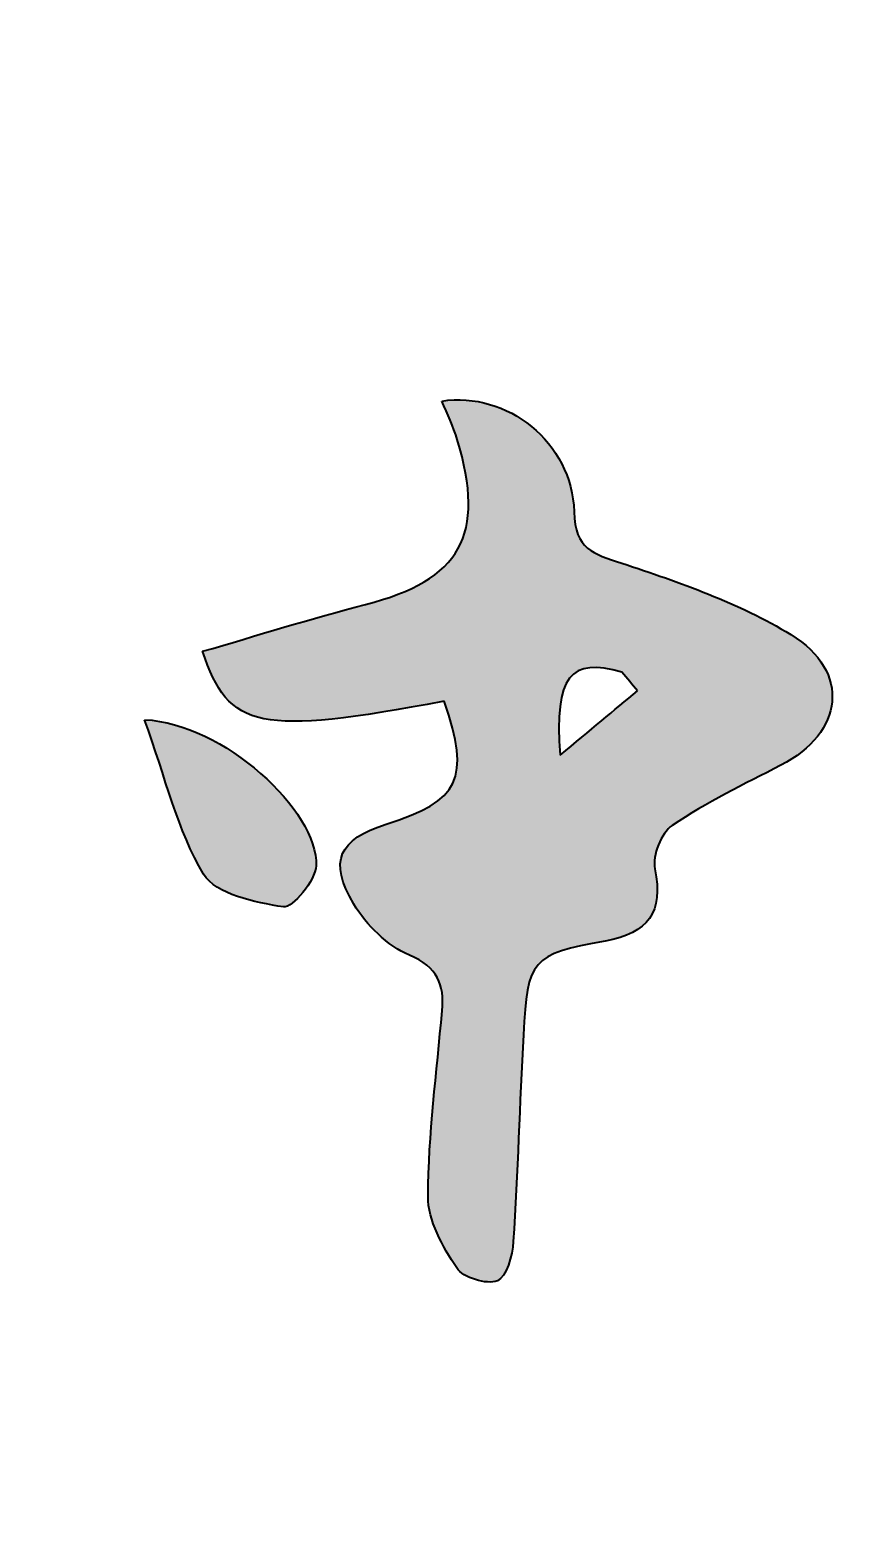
# Model space of a CAD drawing. Extents: x -191212 to 1245715665, y -234495 to 250873.
# Drawn here: x 209334 to 210077, y -73719 to -72371 of the extents above; entities that cross this region are included whole.
import ezdxf

# ---------------------------------------------------------------- set-up
doc = ezdxf.new("R2010")
doc.units = 0
doc.header["$LTSCALE"] = 500
doc.layers.get('0').update_dxf_attribs({"linetype": 'CONTINUOUS'})
doc.layers.get('Defpoints').update_dxf_attribs({"linetype": 'CONTINUOUS'})
doc.layers.add('AXIS', color=3, linetype='CONTINUOUS')
doc.layers.add('TWT_DIM', color=3, linetype='CONTINUOUS')
doc.styles.add('_TCH_DIM_T3', font='SIMPLEX', dxfattribs={"width": 0.705882, "bigfont": 'GBCBIG'})
doc.dimstyles.new('_TCH_ARCH&&200', dxfattribs={"dimtxt": 510, "dimasz": 200, "dimexe": 500, "dimexo": 600, "dimgap": 200, "dimtad": 1, "dimdec": 0, "dimzin": 0, "dimdsep": 46, "dimtxsty": '_TCH_DIM_T3', "dimblk": 'ARCHTICK', "dimcen": 0.09, "dimclrt": 225, "dimazin": 2, "dimtfac": 1, "dimtdec": 0, "dimtix": 1, "dimtmove": 2, "dimatfit": 3, "dimfxl": 1, "dimtolj": 1, "dimtzin": 0, "dimarcsym": 0})
doc.dimstyles.new('_TWT_ARCH&&100', dxfattribs={"dimtxt": 297.5, "dimasz": 100, "dimexe": 250, "dimexo": 300, "dimgap": 100, "dimtad": 1, "dimdec": 0, "dimzin": 0, "dimdsep": 46, "dimtxsty": '_TCH_DIM_T3', "dimblk": 'ARCHTICK', "dimcen": 0.09, "dimclrt": 7, "dimazin": 2, "dimtfac": 1, "dimtdec": 0, "dimtix": 1, "dimtmove": 2, "dimatfit": 3, "dimfxl": 1, "dimtolj": 1, "dimtzin": 0, "dimarcsym": 0})

# ---------------------------------------------------------------- blocks, each defined once
blk = doc.blocks.new('_ArchTick')
at = {"color": 0, "linetype": 'ByBlock', "const_width": 0.4}
blk.add_lwpolyline([(-0.5, -0.5), (0.5, 0.5)], dxfattribs=at)
blk = doc.blocks.new('*D200')
at = {"layer": 'AXIS', "color": 0, "lineweight": -2}
for p, q in [((278887.8, 52433.3), (283787.8, 52433.3)), ((283287.8, 44433.3), (283287.8, 52433.3)), ((278887.8, 44433.3), (283787.8, 44433.3))]:
    blk.add_line(p, q, dxfattribs=at)
at = {"layer": 'Defpoints', "color": 0}
for p in [(278287.8, 52433.3), (283287.8, 52433.3), (278287.8, 44433.3), (161593.6, -91198.8), (162081.3, -91198.8), (161593.6, -92638.9)]:
    blk.add_point(p, dxfattribs=at)
at = {"layer": 'TWT_DIM', "color": 0, "lineweight": -2}
for p, q in [((161893.6, -91198.8), (162331.3, -91198.8)), ((162081.3, -92638.9), (162081.3, -91198.8)), ((161893.6, -92638.9), (162331.3, -92638.9))]:
    blk.add_line(p, q, dxfattribs=at)
at = {"layer": 'AXIS', "color": 0, "lineweight": -2, "xscale": 200, "yscale": 200, "zscale": 200}
for p, rotation in [((283287.8, 52433.3), 90), ((283287.8, 44433.3), 270)]:
    blk.add_blockref('_ArchTick', p, dxfattribs=dict(at, rotation=rotation))
at = {"layer": 'TWT_DIM', "color": 0, "lineweight": -2, "xscale": 100, "yscale": 100, "zscale": 100}
for p, rotation in [((162081.3, -91198.8), 90), ((162081.3, -92638.9), 270)]:
    blk.add_blockref('_ArchTick', p, dxfattribs=dict(at, rotation=rotation))
at = {"layer": 'AXIS', "color": 7, "insert": (282832.8, 48433.3), "char_height": 510, "attachment_point": 5, "rotation": 90, "style": '_TCH_DIM_T3'}
blk.add_mtext('\\A1;8000', dxfattribs=at)
at = {"layer": 'TWT_DIM', "color": 7, "insert": (161832.5, -91918.9), "char_height": 297.5, "attachment_point": 5, "rotation": 90, "style": '_TCH_DIM_T3'}
blk.add_mtext('\\A1;1800', dxfattribs=at)

msp = doc.modelspace()

# ---------------------------------------------------------------- hatches: boundary and pattern name
h = msp.add_hatch(color=256)
edge = h.paths.add_edge_path()
edge.add_spline(control_points=[(209706.8, -72974.7), (209730.5, -73045), (209721.3, -73063.9), (209654.5, -73085.2)], knot_values=[20, 20, 20, 20, 21, 21, 21, 21], degree=3, periodic=0)
edge.add_spline(control_points=[(209654.5, -73085.2), (209612.1, -73098.7), (209602.3, -73118.3), (209625.4, -73157.1)], knot_values=[19, 19, 19, 19, 20, 20, 20, 20], degree=3, periodic=0)
edge.add_spline(control_points=[(209625.4, -73157.1), (209636.7, -73175.9), (209655.6, -73194.6), (209675.4, -73202.9)], knot_values=[18, 18, 18, 18, 19, 19, 19, 19], degree=3, periodic=0)
edge.add_spline(control_points=[(209675.4, -73202.9), (209701.1, -73213.8), (209707, -73229.1), (209704.9, -73253)], knot_values=[17, 17, 17, 17, 18, 18, 18, 18], degree=3, periodic=0)
edge.add_spline(control_points=[(209704.9, -73253), (209700, -73308.6), (209692.6, -73364.2), (209692.2, -73419.9)], knot_values=[16, 16, 16, 16, 17, 17, 17, 17], degree=3, periodic=0)
edge.add_spline(control_points=[(209692.2, -73419.9), (209692, -73441.5), (209705.4, -73465.1), (209718, -73484.2)], knot_values=[15, 15, 15, 15, 16, 16, 16, 16], degree=3, periodic=0)
edge.add_spline(control_points=[(209718, -73484.2), (209723.8, -73493.1), (209745, -73499.7), (209754.6, -73495.8)], knot_values=[14, 14, 14, 14, 15, 15, 15, 15], degree=3, periodic=0)
edge.add_spline(control_points=[(209754.6, -73495.8), (209762.9, -73492.5), (209768.1, -73473.2), (209768.9, -73460.6)], knot_values=[13, 13, 13, 13, 14, 14, 14, 14], degree=3, periodic=0)
edge.add_spline(control_points=[(209768.9, -73460.6), (209773, -73398.6), (209774.6, -73336.5), (209778.1, -73274.5)], knot_values=[12, 12, 12, 12, 13, 13, 13, 13], degree=3, periodic=0)
edge.add_spline(control_points=[(209778.1, -73274.5), (209781.9, -73206.7), (209784.7, -73202.6), (209851.6, -73190.3)], knot_values=[11, 11, 11, 11, 12, 12, 12, 12], degree=3, periodic=0)
edge.add_spline(control_points=[(209851.6, -73190.3), (209890.5, -73183.1), (209904.3, -73164.8), (209896.3, -73125.4)], knot_values=[10, 10, 10, 10, 11, 11, 11, 11], degree=3, periodic=0)
edge.add_spline(control_points=[(209896.3, -73125.4), (209893.9, -73113.4), (209902.1, -73092.9), (209912, -73086.3)], knot_values=[9, 9, 9, 9, 10, 10, 10, 10], degree=3, periodic=0)
edge.add_spline(control_points=[(209912, -73086.3), (209942.9, -73065.6), (209976.6, -73049.2), (210009.7, -73032.2)], knot_values=[8, 8, 8, 8, 9, 9, 9, 9], degree=3, periodic=0)
edge.add_spline(control_points=[(210009.7, -73032.2), (210066, -73003.3), (210073.3, -72948), (210018.6, -72914.6)], knot_values=[7, 7, 7, 7, 8, 8, 8, 8], degree=3, periodic=0)
edge.add_spline(control_points=[(210018.6, -72914.6), (209972.1, -72886.1), (209918.7, -72867.8), (209866.5, -72850.4)], knot_values=[6, 6, 6, 6, 7, 7, 7, 7], degree=3, periodic=0)
edge.add_spline(control_points=[(209866.5, -72850.4), (209840.6, -72841.8), (209824.6, -72838.3), (209823.6, -72804.2)], knot_values=[5, 5, 5, 5, 6, 6, 6, 6], degree=3, periodic=0)
edge.add_spline(control_points=[(209823.6, -72804.2), (209821.8, -72741.7), (209763.1, -72695.6), (209704.7, -72704.7)], knot_values=[4, 4, 4, 4, 5, 5, 5, 5], degree=3, periodic=0)
edge.add_spline(control_points=[(209704.7, -72704.7), (209709.5, -72716.4), (209715, -72727.5), (209718.5, -72739.3)], knot_values=[3, 3, 3, 3, 4, 4, 4, 4], degree=3, periodic=0)
edge.add_spline(control_points=[(209718.5, -72739.3), (209744.6, -72825.6), (209721.6, -72865.6), (209636, -72887.6)], knot_values=[2, 2, 2, 2, 3, 3, 3, 3], degree=3, periodic=0)
edge.add_spline(control_points=[(209636, -72887.6), (209586.8, -72900.3), (209538.3, -72915.6), (209489.4, -72929.7)], knot_values=[1, 1, 1, 1, 2, 2, 2, 2], degree=3, periodic=0)
edge.add_spline(control_points=[(209489.4, -72929.7), (209512.8, -73000.4), (209540.2, -73005.6), (209706.8, -72974.7)], knot_values=[0, 0, 0, 0, 1, 1, 1, 1], degree=3, periodic=0)
edge = h.paths.add_edge_path(flags=16)
edge.add_spline(control_points=[(209811, -73023.2), (209805.8, -72951.4), (209820.5, -72935.2), (209866.7, -72948.5)], knot_values=[1, 1, 1, 1, 2, 2, 2, 2], degree=3, periodic=0)
edge.add_spline(control_points=[(209866.7, -72948.5), (209871.4, -72954.1), (209876, -72959.7), (209880.7, -72965.2)], knot_values=[0, 0, 0, 0, 1, 1, 1, 1], degree=3, periodic=0)
edge.add_spline(control_points=[(209880.7, -72965.2), (209859.6, -72982.8), (209838.4, -73000.4), (209811, -73023.2)], knot_values=[2, 2, 2, 2, 3, 3, 3, 3], degree=3, periodic=0)
h = msp.add_hatch(color=256)
edge = h.paths.add_edge_path()
edge.add_spline(control_points=[(209490.3, -73130.2), (209501.2, -73148.4), (209536.6, -73155.6), (209562.1, -73159.6)], knot_values=[2, 2, 2, 2, 3, 3, 3, 3], degree=3, periodic=0)
edge.add_spline(control_points=[(209562.1, -73159.6), (209570.3, -73160.8), (209591, -73136), (209591.5, -73122.5)], knot_values=[1, 1, 1, 1, 2, 2, 2, 2], degree=3, periodic=0)
edge.add_spline(control_points=[(209591.5, -73122.5), (209593.6, -73073.2), (209507.7, -72994.1), (209437.2, -72991.3)], knot_values=[0, 0, 0, 0, 1, 1, 1, 1], degree=3, periodic=0)
edge.add_spline(control_points=[(209437.2, -72991.3), (209456.1, -73043.7), (209466.8, -73090.7), (209490.3, -73130.2)], knot_values=[3, 3, 3, 3, 4, 4, 4, 4], degree=3, periodic=0)

# ---------------------------------------------------------------- linework, layer by layer
for points in [[(209704.7, -72704.7), (209763.1, -72695.6), (209821.8, -72741.7), (209823.6, -72804.2)], [(209718.5, -72739.3), (209715, -72727.5), (209709.5, -72716.4), (209704.7, -72704.7)], [(209636, -72887.6), (209721.6, -72865.6), (209744.6, -72825.6), (209718.5, -72739.3)], [(209823.6, -72804.2), (209824.6, -72838.3), (209840.6, -72841.8), (209866.5, -72850.4)], [(209866.5, -72850.4), (209918.7, -72867.8), (209972.1, -72886.1), (210018.6, -72914.6)], [(209489.4, -72929.7), (209538.3, -72915.6), (209586.8, -72900.3), (209636, -72887.6)], [(210018.6, -72914.6), (210073.3, -72948), (210066, -73003.3), (210009.7, -73032.2)], [(209706.8, -72974.7), (209540.2, -73005.6), (209512.8, -73000.4), (209489.4, -72929.7)], [(209866.7, -72948.5), (209820.5, -72935.2), (209805.8, -72951.4), (209811, -73023.2)], [(209880.7, -72965.2), (209876, -72959.7), (209871.4, -72954.1), (209866.7, -72948.5)], [(209811, -73023.2), (209838.4, -73000.4), (209859.6, -72982.8), (209880.7, -72965.2)], [(209654.5, -73085.2), (209721.3, -73063.9), (209730.5, -73045), (209706.8, -72974.7)], [(209437.2, -72991.3), (209507.7, -72994.1), (209593.6, -73073.2), (209591.5, -73122.5)], [(209490.3, -73130.2), (209466.8, -73090.7), (209456.1, -73043.7), (209437.2, -72991.3)], [(210009.7, -73032.2), (209976.6, -73049.2), (209942.9, -73065.6), (209912, -73086.3)], [(209625.4, -73157.1), (209602.3, -73118.3), (209612.1, -73098.7), (209654.5, -73085.2)], [(209912, -73086.3), (209902.1, -73092.9), (209893.9, -73113.4), (209896.3, -73125.4)], [(209562.1, -73159.6), (209536.6, -73155.6), (209501.2, -73148.4), (209490.3, -73130.2)], [(209591.5, -73122.5), (209591, -73136), (209570.3, -73160.8), (209562.1, -73159.6)], [(209896.3, -73125.4), (209904.3, -73164.8), (209890.5, -73183.1), (209851.6, -73190.3)], [(209675.4, -73202.9), (209655.6, -73194.6), (209636.7, -73175.9), (209625.4, -73157.1)], [(209851.6, -73190.3), (209784.7, -73202.6), (209781.9, -73206.7), (209778.1, -73274.5)], [(209704.9, -73253), (209707, -73229.1), (209701.1, -73213.8), (209675.4, -73202.9)], [(209692.2, -73419.9), (209692.6, -73364.2), (209700, -73308.6), (209704.9, -73253)], [(209778.1, -73274.5), (209774.6, -73336.5), (209773, -73398.6), (209768.9, -73460.6)], [(209718, -73484.2), (209705.4, -73465.1), (209692, -73441.5), (209692.2, -73419.9)], [(209768.9, -73460.6), (209768.1, -73473.2), (209762.9, -73492.5), (209754.6, -73495.8)], [(209754.6, -73495.8), (209745, -73499.7), (209723.8, -73493.1), (209718, -73484.2)]]:
    msp.add_open_spline(points, degree=3)

# ---------------------------------------------------------------- dimensions: what is measured, and where the dimension line sits
at = {"layer": 'AXIS'}
dim = msp.add_aligned_dim(p1=(278287.8, 44433.3), p2=(278287.8, 52433.3), distance=-5000, dimstyle='_TCH_ARCH&&200', override={"dimclrt": 7}, dxfattribs=at)
dim.commit()
dim.dimension.update_dxf_attribs({"geometry": '*D200', "text_midpoint": (282832.8, 48433.3)})
at = {"layer": 'TWT_DIM'}
dim = msp.add_aligned_dim(p1=(161593.6, -92638.9, 33805.3), p2=(161593.6, -91198.8, 33805.3), distance=-487.7, text='1800', dimstyle='_TWT_ARCH&&100', dxfattribs=at)
dim.commit()
dim.dimension.update_dxf_attribs({"geometry": '*D200', "text_midpoint": (161832.5, -91918.9, 33805.3)})

doc.saveas('drawing.dxf')
